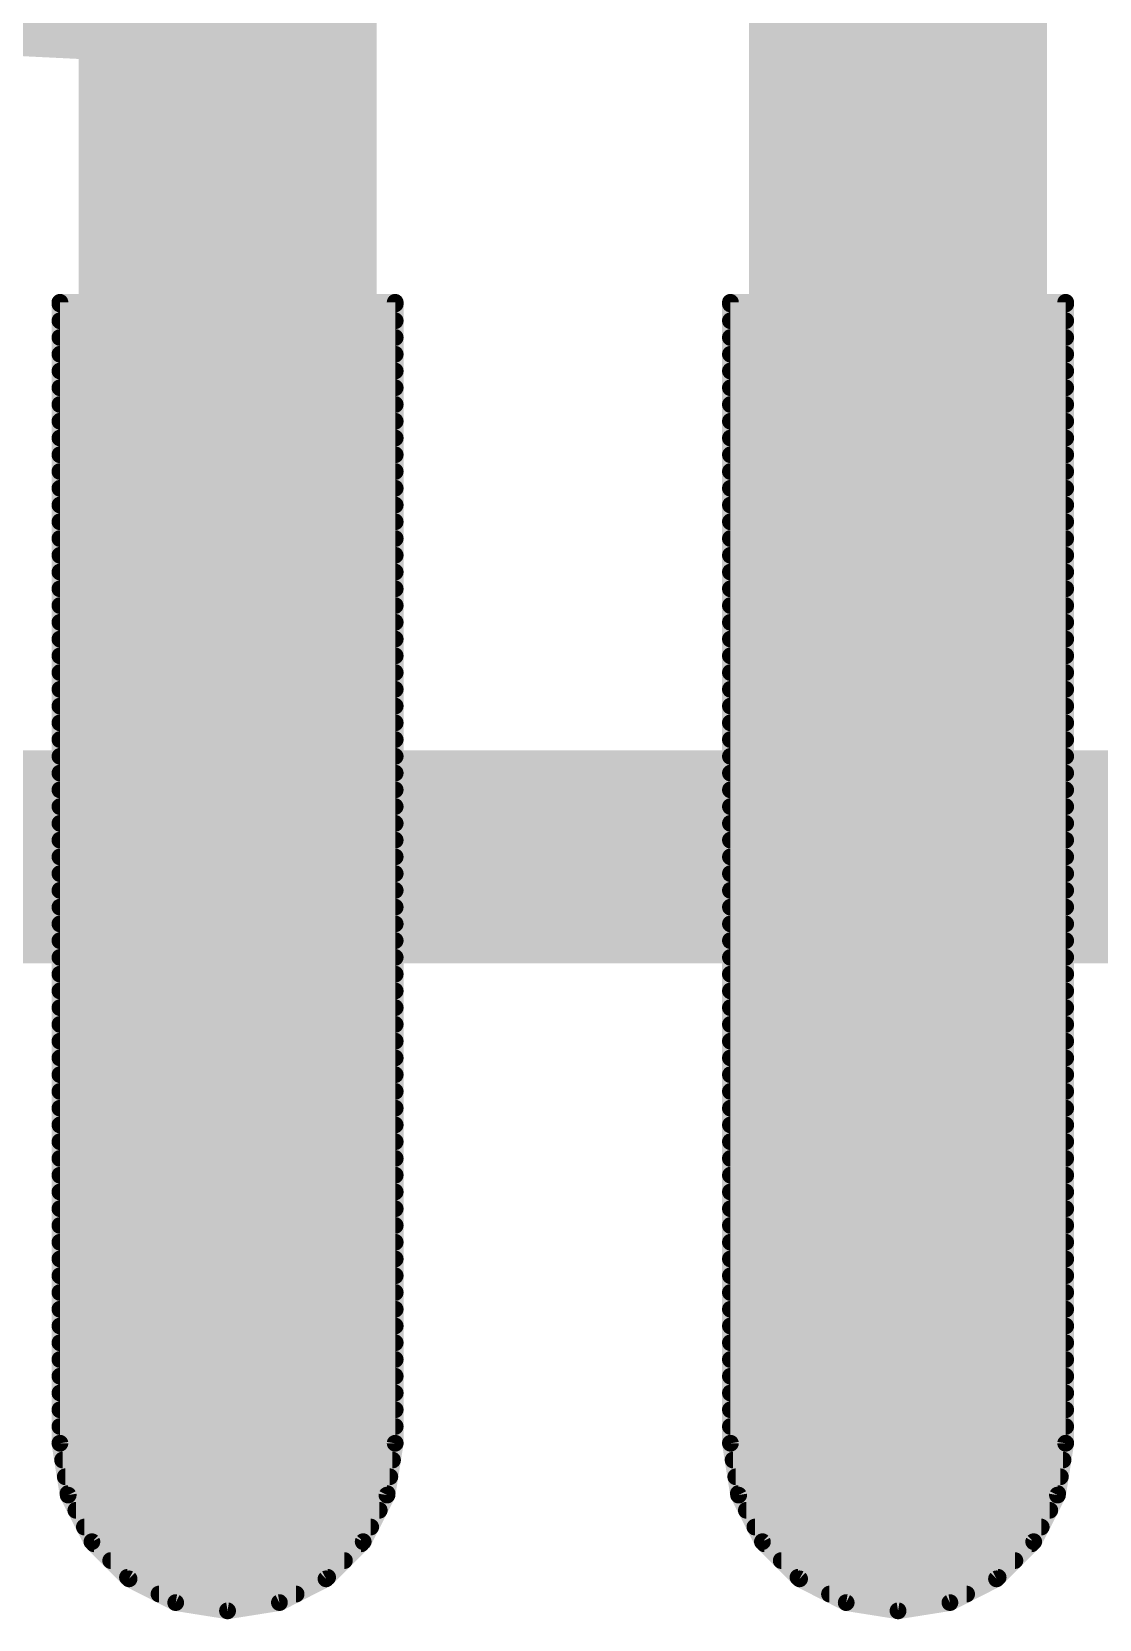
# Model space of a CAD drawing. Extents: x -5 to 103, y -6 to 58.
# Drawn here: x 17.663 to 18.3, y 25.175 to 26.122 of the extents above; entities that cross this region are included whole.
import ezdxf

# ---------------------------------------------------------------- set-up
doc = ezdxf.new("R2010")
doc.units = 0
for name, color, linetype in [('1', 12, 'CONTINUOUS'), ('21', 40, 'CONTINUOUS'), ('25', 40, 'CONTINUOUS')]:
    doc.layers.add(name, color=color, linetype=linetype)

# ---------------------------------------------------------------- blocks, each defined once
blk = doc.blocks.new('RECT')
blk.add_solid([(-0.5, -0.5), (0.5, -0.5), (-0.5, 0.5), (0.5, 0.5)])

msp = doc.modelspace()

# ---------------------------------------------------------------- linework, layer by layer
at = {"layer": '1'}
for points, const_width in [([(17.78, 25.53), (17.78, 26.6621)], 0.1778), ([(18.18, 25.53), (18.18, 26.308)], 0.1778), ([(17.88, 25.961), (17.68, 25.961)], 0.01), ([(17.68, 25.961), (17.68, 25.28)], 0.01), ([(17.68, 25.96), (17.88, 25.96)], 0.01), ([(17.88, 25.28), (17.88, 25.961)], 0.01), ([(18.28, 25.961), (18.08, 25.961)], 0.01), ([(18.08, 25.961), (18.08, 25.28)], 0.01), ([(18.08, 25.96), (18.28, 25.96)], 0.01), ([(18.28, 25.28), (18.28, 25.961)], 0.01), ([(17.68, 25.95), (17.88, 25.95)], 0.01), ([(18.08, 25.95), (18.28, 25.95)], 0.01), ([(17.68, 25.94), (17.88, 25.94)], 0.01), ([(18.08, 25.94), (18.28, 25.94)], 0.01), ([(17.68, 25.93), (17.88, 25.93)], 0.01), ([(18.08, 25.93), (18.28, 25.93)], 0.01), ([(17.68, 25.92), (17.88, 25.92)], 0.01), ([(18.08, 25.92), (18.28, 25.92)], 0.01), ([(17.68, 25.91), (17.88, 25.91)], 0.01), ([(18.08, 25.91), (18.28, 25.91)], 0.01), ([(17.68, 25.9), (17.88, 25.9)], 0.01), ([(18.08, 25.9), (18.28, 25.9)], 0.01), ([(17.68, 25.89), (17.88, 25.89)], 0.01), ([(18.08, 25.89), (18.28, 25.89)], 0.01), ([(17.68, 25.88), (17.88, 25.88)], 0.01), ([(18.08, 25.88), (18.28, 25.88)], 0.01), ([(17.68, 25.87), (17.88, 25.87)], 0.01), ([(18.08, 25.87), (18.28, 25.87)], 0.01), ([(17.68, 25.86), (17.88, 25.86)], 0.01), ([(18.08, 25.86), (18.28, 25.86)], 0.01), ([(17.68, 25.85), (17.88, 25.85)], 0.01), ([(18.08, 25.85), (18.28, 25.85)], 0.01), ([(17.68, 25.84), (17.88, 25.84)], 0.01), ([(18.08, 25.84), (18.28, 25.84)], 0.01), ([(17.68, 25.83), (17.88, 25.83)], 0.01), ([(18.08, 25.83), (18.28, 25.83)], 0.01), ([(17.68, 25.82), (17.88, 25.82)], 0.01), ([(18.08, 25.82), (18.28, 25.82)], 0.01), ([(17.68, 25.81), (17.88, 25.81)], 0.01), ([(18.08, 25.81), (18.28, 25.81)], 0.01), ([(17.68, 25.8), (17.88, 25.8)], 0.01), ([(18.08, 25.8), (18.28, 25.8)], 0.01), ([(17.68, 25.79), (17.88, 25.79)], 0.01), ([(18.08, 25.79), (18.28, 25.79)], 0.01), ([(17.68, 25.78), (17.88, 25.78)], 0.01), ([(18.08, 25.78), (18.28, 25.78)], 0.01), ([(17.68, 25.77), (17.88, 25.77)], 0.01), ([(18.08, 25.77), (18.28, 25.77)], 0.01), ([(17.68, 25.76), (17.88, 25.76)], 0.01), ([(18.08, 25.76), (18.28, 25.76)], 0.01), ([(17.68, 25.75), (17.88, 25.75)], 0.01), ([(18.08, 25.75), (18.28, 25.75)], 0.01), ([(17.68, 25.74), (17.88, 25.74)], 0.01), ([(18.08, 25.74), (18.28, 25.74)], 0.01), ([(17.68, 25.73), (17.88, 25.73)], 0.01), ([(18.08, 25.73), (18.28, 25.73)], 0.01), ([(17.68, 25.72), (17.88, 25.72)], 0.01), ([(18.08, 25.72), (18.28, 25.72)], 0.01), ([(17.68, 25.71), (17.88, 25.71)], 0.01), ([(18.08, 25.71), (18.28, 25.71)], 0.01), ([(17.68, 25.7), (17.88, 25.7)], 0.01), ([(18.08, 25.7), (18.28, 25.7)], 0.01), ([(17.68, 25.69), (17.88, 25.69)], 0.01), ([(18.08, 25.69), (18.28, 25.69)], 0.01), ([(17.68, 25.68), (17.88, 25.68)], 0.01), ([(18.08, 25.68), (18.28, 25.68)], 0.01), ([(17.68, 25.67), (17.88, 25.67)], 0.01), ([(18.08, 25.67), (18.28, 25.67)], 0.01), ([(17.68, 25.66), (17.88, 25.66)], 0.01), ([(18.08, 25.66), (18.28, 25.66)], 0.01), ([(17.68, 25.65), (17.88, 25.65)], 0.01), ([(18.08, 25.65), (18.28, 25.65)], 0.01), ([(17.68, 25.64), (17.88, 25.64)], 0.01), ([(18.08, 25.64), (18.28, 25.64)], 0.01), ([(17.68, 25.63), (17.88, 25.63)], 0.01), ([(18.08, 25.63), (18.28, 25.63)], 0.01), ([(17.68, 25.62), (17.88, 25.62)], 0.01), ([(18.08, 25.62), (18.28, 25.62)], 0.01), ([(17.68, 25.61), (17.88, 25.61)], 0.01), ([(18.08, 25.61), (18.28, 25.61)], 0.01), ([(17.68, 25.6), (17.88, 25.6)], 0.01), ([(18.08, 25.6), (18.28, 25.6)], 0.01), ([(17.68, 25.59), (17.88, 25.59)], 0.01), ([(18.08, 25.59), (18.28, 25.59)], 0.01), ([(17.68, 25.58), (17.88, 25.58)], 0.01), ([(18.08, 25.58), (18.28, 25.58)], 0.01), ([(17.68, 25.57), (17.88, 25.57)], 0.01), ([(18.08, 25.57), (18.28, 25.57)], 0.01), ([(17.68, 25.56), (17.88, 25.56)], 0.01), ([(18.08, 25.56), (18.28, 25.56)], 0.01), ([(17.68, 25.55), (17.88, 25.55)], 0.01), ([(18.08, 25.55), (18.28, 25.55)], 0.01), ([(17.68, 25.54), (17.88, 25.54)], 0.01), ([(18.08, 25.54), (18.28, 25.54)], 0.01), ([(17.68, 25.53), (17.88, 25.53)], 0.01), ([(18.08, 25.53), (18.28, 25.53)], 0.01), ([(17.68, 25.52), (17.88, 25.52)], 0.01), ([(18.08, 25.52), (18.28, 25.52)], 0.01), ([(17.68, 25.51), (17.88, 25.51)], 0.01), ([(18.08, 25.51), (18.28, 25.51)], 0.01), ([(17.68, 25.5), (17.88, 25.5)], 0.01), ([(18.08, 25.5), (18.28, 25.5)], 0.01), ([(17.68, 25.49), (17.88, 25.49)], 0.01), ([(18.08, 25.49), (18.28, 25.49)], 0.01), ([(17.68, 25.48), (17.88, 25.48)], 0.01), ([(18.08, 25.48), (18.28, 25.48)], 0.01), ([(17.68, 25.47), (17.88, 25.47)], 0.01), ([(18.08, 25.47), (18.28, 25.47)], 0.01), ([(17.68, 25.46), (17.88, 25.46)], 0.01), ([(18.08, 25.46), (18.28, 25.46)], 0.01), ([(17.68, 25.45), (17.88, 25.45)], 0.01), ([(18.08, 25.45), (18.28, 25.45)], 0.01), ([(17.68, 25.44), (17.88, 25.44)], 0.01), ([(18.08, 25.44), (18.28, 25.44)], 0.01), ([(17.68, 25.43), (17.88, 25.43)], 0.01), ([(18.08, 25.43), (18.28, 25.43)], 0.01), ([(17.68, 25.42), (17.88, 25.42)], 0.01), ([(18.08, 25.42), (18.28, 25.42)], 0.01), ([(17.68, 25.41), (17.88, 25.41)], 0.01), ([(18.08, 25.41), (18.28, 25.41)], 0.01), ([(17.68, 25.4), (17.88, 25.4)], 0.01), ([(18.08, 25.4), (18.28, 25.4)], 0.01), ([(17.68, 25.39), (17.88, 25.39)], 0.01), ([(18.08, 25.39), (18.28, 25.39)], 0.01), ([(17.68, 25.38), (17.88, 25.38)], 0.01), ([(18.08, 25.38), (18.28, 25.38)], 0.01), ([(17.68, 25.37), (17.88, 25.37)], 0.01), ([(18.08, 25.37), (18.28, 25.37)], 0.01), ([(17.68, 25.36), (17.88, 25.36)], 0.01), ([(18.08, 25.36), (18.28, 25.36)], 0.01), ([(17.68, 25.35), (17.88, 25.35)], 0.01), ([(18.08, 25.35), (18.28, 25.35)], 0.01), ([(17.68, 25.34), (17.88, 25.34)], 0.01), ([(18.08, 25.34), (18.28, 25.34)], 0.01), ([(17.68, 25.33), (17.88, 25.33)], 0.01), ([(18.08, 25.33), (18.28, 25.33)], 0.01), ([(17.68, 25.32), (17.88, 25.32)], 0.01), ([(18.08, 25.32), (18.28, 25.32)], 0.01), ([(17.68, 25.31), (17.88, 25.31)], 0.01), ([(18.08, 25.31), (18.28, 25.31)], 0.01), ([(17.68, 25.3), (17.88, 25.3)], 0.01), ([(18.08, 25.3), (18.28, 25.3)], 0.01), ([(17.68, 25.29), (17.88, 25.29)], 0.01), ([(18.08, 25.29), (18.28, 25.29)], 0.01), ([(17.68, 25.28), (17.6849, 25.2491)], 0.01), ([(17.68, 25.28), (17.88, 25.28)], 0.01), ([(17.8751, 25.2491), (17.88, 25.28)], 0.01), ([(18.08, 25.28), (18.0849, 25.2491)], 0.01), ([(18.08, 25.28), (18.28, 25.28)], 0.01), ([(18.2751, 25.2491), (18.28, 25.28)], 0.01), ([(17.6816, 25.27), (17.8784, 25.27)], 0.01), ([(18.0816, 25.27), (18.2784, 25.27)], 0.01), ([(17.6832, 25.26), (17.8768, 25.26)], 0.01), ([(18.0832, 25.26), (18.2768, 25.26)], 0.01), ([(17.6848, 25.25), (17.8752, 25.25)], 0.01), ([(17.6849, 25.2491), (17.6991, 25.2212)], 0.01), ([(17.8609, 25.2212), (17.8751, 25.2491)], 0.01), ([(18.0847, 25.25), (18.2752, 25.25)], 0.01), ([(18.0849, 25.2491), (18.0991, 25.2212)], 0.01), ([(18.2609, 25.2212), (18.2751, 25.2491)], 0.01), ([(17.6895, 25.24), (17.8705, 25.24)], 0.01), ([(18.0895, 25.24), (18.2705, 25.24)], 0.01), ([(17.6946, 25.23), (17.8654, 25.23)], 0.01), ([(18.0946, 25.23), (18.2654, 25.23)], 0.01), ([(17.6991, 25.2212), (17.7212, 25.1991)], 0.01), ([(17.7003, 25.22), (17.8597, 25.22)], 0.01), ([(17.8388, 25.1991), (17.8609, 25.2212)], 0.01), ([(18.0991, 25.2212), (18.1212, 25.1991)], 0.01), ([(18.1003, 25.22), (18.2597, 25.22)], 0.01), ([(18.2388, 25.1991), (18.2609, 25.2212)], 0.01), ([(17.7103, 25.21), (17.8497, 25.21)], 0.01), ([(18.1103, 25.21), (18.2497, 25.21)], 0.01), ([(17.7203, 25.2), (17.8397, 25.2)], 0.01), ([(17.7212, 25.1991), (17.7491, 25.1849)], 0.01), ([(17.8109, 25.1849), (17.8388, 25.1991)], 0.01), ([(18.1203, 25.2), (18.2397, 25.2)], 0.01), ([(18.1212, 25.1991), (18.1491, 25.1849)], 0.01), ([(18.2109, 25.1849), (18.2388, 25.1991)], 0.01), ([(17.7391, 25.19), (17.8209, 25.19)], 0.01), ([(18.1391, 25.19), (18.2209, 25.19)], 0.01), ([(17.7491, 25.1849), (17.78, 25.18)], 0.01), ([(17.78, 25.18), (17.8109, 25.1849)], 0.01), ([(18.1491, 25.1849), (18.18, 25.18)], 0.01), ([(18.18, 25.18), (18.2109, 25.1849)], 0.01)]:
    msp.add_lwpolyline(points, dxfattribs=dict(at, const_width=const_width))
for points, const_width in [([(17.68, 25.9635, 1), (17.68, 25.9585)], 0.005), ([(17.6825, 25.961, 1), (17.6775, 25.961)], 0.005), ([(17.68, 25.9625, 1), (17.68, 25.9575)], 0.005), ([(17.8825, 25.961, 1), (17.8775, 25.961)], 0.005), ([(17.88, 25.9585, 1), (17.88, 25.9635)], 0.005), ([(17.88, 25.9575, 1), (17.88, 25.9625)], 0.005), ([(18.08, 25.9635, 1), (18.08, 25.9585)], 0.005), ([(18.0825, 25.961, 1), (18.0775, 25.961)], 0.005), ([(18.08, 25.9625, 1), (18.08, 25.9575)], 0.005), ([(18.2825, 25.961, 1), (18.2775, 25.961)], 0.005), ([(18.28, 25.9585, 1), (18.28, 25.9635)], 0.005), ([(18.28, 25.9575, 1), (18.28, 25.9625)], 0.005), ([(17.68, 25.9525, 1), (17.68, 25.9475)], 0.005), ([(17.88, 25.9475, 1), (17.88, 25.9525)], 0.005), ([(18.08, 25.9525, 1), (18.08, 25.9475)], 0.005), ([(18.28, 25.9475, 1), (18.28, 25.9525)], 0.005), ([(17.68, 25.9425, 1), (17.68, 25.9375)], 0.005), ([(17.88, 25.9375, 1), (17.88, 25.9425)], 0.005), ([(18.08, 25.9425, 1), (18.08, 25.9375)], 0.005), ([(18.28, 25.9375, 1), (18.28, 25.9425)], 0.005), ([(17.68, 25.9325, 1), (17.68, 25.9275)], 0.005), ([(17.88, 25.9275, 1), (17.88, 25.9325)], 0.005), ([(18.08, 25.9325, 1), (18.08, 25.9275)], 0.005), ([(18.28, 25.9275, 1), (18.28, 25.9325)], 0.005), ([(17.68, 25.9225, 1), (17.68, 25.9175)], 0.005), ([(17.88, 25.9175, 1), (17.88, 25.9225)], 0.005), ([(18.08, 25.9225, 1), (18.08, 25.9175)], 0.005), ([(18.28, 25.9175, 1), (18.28, 25.9225)], 0.005), ([(17.68, 25.9125, 1), (17.68, 25.9075)], 0.005), ([(17.88, 25.9075, 1), (17.88, 25.9125)], 0.005), ([(18.08, 25.9125, 1), (18.08, 25.9075)], 0.005), ([(18.28, 25.9075, 1), (18.28, 25.9125)], 0.005), ([(17.68, 25.9025, 1), (17.68, 25.8975)], 0.005), ([(17.88, 25.8975, 1), (17.88, 25.9025)], 0.005), ([(18.08, 25.9025, 1), (18.08, 25.8975)], 0.005), ([(18.28, 25.8975, 1), (18.28, 25.9025)], 0.005), ([(17.68, 25.8925, 1), (17.68, 25.8875)], 0.005), ([(17.88, 25.8875, 1), (17.88, 25.8925)], 0.005), ([(18.08, 25.8925, 1), (18.08, 25.8875)], 0.005), ([(18.28, 25.8875, 1), (18.28, 25.8925)], 0.005), ([(17.68, 25.8825, 1), (17.68, 25.8775)], 0.005), ([(17.88, 25.8775, 1), (17.88, 25.8825)], 0.005), ([(18.08, 25.8825, 1), (18.08, 25.8775)], 0.005), ([(18.28, 25.8775, 1), (18.28, 25.8825)], 0.005), ([(17.68, 25.8725, 1), (17.68, 25.8675)], 0.005), ([(17.88, 25.8675, 1), (17.88, 25.8725)], 0.005), ([(18.08, 25.8725, 1), (18.08, 25.8675)], 0.005), ([(18.28, 25.8675, 1), (18.28, 25.8725)], 0.005), ([(17.68, 25.8625, 1), (17.68, 25.8575)], 0.005), ([(17.88, 25.8575, 1), (17.88, 25.8625)], 0.005), ([(18.08, 25.8625, 1), (18.08, 25.8575)], 0.005), ([(18.28, 25.8575, 1), (18.28, 25.8625)], 0.005), ([(17.68, 25.8525, 1), (17.68, 25.8475)], 0.005), ([(17.88, 25.8475, 1), (17.88, 25.8525)], 0.005), ([(18.08, 25.8525, 1), (18.08, 25.8475)], 0.005), ([(18.28, 25.8475, 1), (18.28, 25.8525)], 0.005), ([(17.68, 25.8425, 1), (17.68, 25.8375)], 0.005), ([(17.88, 25.8375, 1), (17.88, 25.8425)], 0.005), ([(18.08, 25.8425, 1), (18.08, 25.8375)], 0.005), ([(18.28, 25.8375, 1), (18.28, 25.8425)], 0.005), ([(17.68, 25.8325, 1), (17.68, 25.8275)], 0.005), ([(17.88, 25.8275, 1), (17.88, 25.8325)], 0.005), ([(18.08, 25.8325, 1), (18.08, 25.8275)], 0.005), ([(18.28, 25.8275, 1), (18.28, 25.8325)], 0.005), ([(17.68, 25.8225, 1), (17.68, 25.8175)], 0.005), ([(17.88, 25.8175, 1), (17.88, 25.8225)], 0.005), ([(18.08, 25.8225, 1), (18.08, 25.8175)], 0.005), ([(18.28, 25.8175, 1), (18.28, 25.8225)], 0.005), ([(17.68, 25.8125, 1), (17.68, 25.8075)], 0.005), ([(17.88, 25.8075, 1), (17.88, 25.8125)], 0.005), ([(18.08, 25.8125, 1), (18.08, 25.8075)], 0.005), ([(18.28, 25.8075, 1), (18.28, 25.8125)], 0.005), ([(17.68, 25.8025, 1), (17.68, 25.7975)], 0.005), ([(17.88, 25.7975, 1), (17.88, 25.8025)], 0.005), ([(18.08, 25.8025, 1), (18.08, 25.7975)], 0.005), ([(18.28, 25.7975, 1), (18.28, 25.8025)], 0.005), ([(17.68, 25.7925, 1), (17.68, 25.7875)], 0.005), ([(17.88, 25.7875, 1), (17.88, 25.7925)], 0.005), ([(18.08, 25.7925, 1), (18.08, 25.7875)], 0.005), ([(18.28, 25.7875, 1), (18.28, 25.7925)], 0.005), ([(17.68, 25.7825, 1), (17.68, 25.7775)], 0.005), ([(17.88, 25.7775, 1), (17.88, 25.7825)], 0.005), ([(18.08, 25.7825, 1), (18.08, 25.7775)], 0.005), ([(18.28, 25.7775, 1), (18.28, 25.7825)], 0.005), ([(17.68, 25.7725, 1), (17.68, 25.7675)], 0.005), ([(17.88, 25.7675, 1), (17.88, 25.7725)], 0.005), ([(18.08, 25.7725, 1), (18.08, 25.7675)], 0.005), ([(18.28, 25.7675, 1), (18.28, 25.7725)], 0.005), ([(17.68, 25.7625, 1), (17.68, 25.7575)], 0.005), ([(17.88, 25.7575, 1), (17.88, 25.7625)], 0.005), ([(18.08, 25.7625, 1), (18.08, 25.7575)], 0.005), ([(18.28, 25.7575, 1), (18.28, 25.7625)], 0.005), ([(17.68, 25.7525, 1), (17.68, 25.7475)], 0.005), ([(17.88, 25.7475, 1), (17.88, 25.7525)], 0.005), ([(18.08, 25.7525, 1), (18.08, 25.7475)], 0.005), ([(18.28, 25.7475, 1), (18.28, 25.7525)], 0.005), ([(17.68, 25.7425, 1), (17.68, 25.7375)], 0.005), ([(17.88, 25.7375, 1), (17.88, 25.7425)], 0.005), ([(18.08, 25.7425, 1), (18.08, 25.7375)], 0.005), ([(18.28, 25.7375, 1), (18.28, 25.7425)], 0.005), ([(17.68, 25.7325, 1), (17.68, 25.7275)], 0.005), ([(17.88, 25.7275, 1), (17.88, 25.7325)], 0.005), ([(18.08, 25.7325, 1), (18.08, 25.7275)], 0.005), ([(18.28, 25.7275, 1), (18.28, 25.7325)], 0.005), ([(17.68, 25.7225, 1), (17.68, 25.7175)], 0.005), ([(17.88, 25.7175, 1), (17.88, 25.7225)], 0.005), ([(18.08, 25.7225, 1), (18.08, 25.7175)], 0.005), ([(18.28, 25.7175, 1), (18.28, 25.7225)], 0.005), ([(17.68, 25.7125, 1), (17.68, 25.7075)], 0.005), ([(17.88, 25.7075, 1), (17.88, 25.7125)], 0.005), ([(18.08, 25.7125, 1), (18.08, 25.7075)], 0.005), ([(18.28, 25.7075, 1), (18.28, 25.7125)], 0.005), ([(17.68, 25.7025, 1), (17.68, 25.6975)], 0.005), ([(17.88, 25.6975, 1), (17.88, 25.7025)], 0.005), ([(18.08, 25.7025, 1), (18.08, 25.6975)], 0.005), ([(18.28, 25.6975, 1), (18.28, 25.7025)], 0.005), ([(17.68, 25.6925, 1), (17.68, 25.6875)], 0.005), ([(17.88, 25.6875, 1), (17.88, 25.6925)], 0.005), ([(18.08, 25.6925, 1), (18.08, 25.6875)], 0.005), ([(18.28, 25.6875, 1), (18.28, 25.6925)], 0.005), ([(17.68, 25.6825, 1), (17.68, 25.6775)], 0.005), ([(17.88, 25.6775, 1), (17.88, 25.6825)], 0.005), ([(18.08, 25.6825, 1), (18.08, 25.6775)], 0.005), ([(18.28, 25.6775, 1), (18.28, 25.6825)], 0.005), ([(17.68, 25.6725, 1), (17.68, 25.6675)], 0.005), ([(17.88, 25.6675, 1), (17.88, 25.6725)], 0.005), ([(18.08, 25.6725, 1), (18.08, 25.6675)], 0.005), ([(18.28, 25.6675, 1), (18.28, 25.6725)], 0.005), ([(17.68, 25.6625, 1), (17.68, 25.6575)], 0.005), ([(17.88, 25.6575, 1), (17.88, 25.6625)], 0.005), ([(18.08, 25.6625, 1), (18.08, 25.6575)], 0.005), ([(18.28, 25.6575, 1), (18.28, 25.6625)], 0.005), ([(17.68, 25.6525, 1), (17.68, 25.6475)], 0.005), ([(17.88, 25.6475, 1), (17.88, 25.6525)], 0.005), ([(18.08, 25.6525, 1), (18.08, 25.6475)], 0.005), ([(18.28, 25.6475, 1), (18.28, 25.6525)], 0.005), ([(17.68, 25.6425, 1), (17.68, 25.6375)], 0.005), ([(17.88, 25.6375, 1), (17.88, 25.6425)], 0.005), ([(18.08, 25.6425, 1), (18.08, 25.6375)], 0.005), ([(18.28, 25.6375, 1), (18.28, 25.6425)], 0.005), ([(17.68, 25.6325, 1), (17.68, 25.6275)], 0.005), ([(17.88, 25.6275, 1), (17.88, 25.6325)], 0.005), ([(18.08, 25.6325, 1), (18.08, 25.6275)], 0.005), ([(18.28, 25.6275, 1), (18.28, 25.6325)], 0.005), ([(17.68, 25.6225, 1), (17.68, 25.6175)], 0.005), ([(17.88, 25.6175, 1), (17.88, 25.6225)], 0.005), ([(18.08, 25.6225, 1), (18.08, 25.6175)], 0.005), ([(18.28, 25.6175, 1), (18.28, 25.6225)], 0.005), ([(17.68, 25.6125, 1), (17.68, 25.6075)], 0.005), ([(17.88, 25.6075, 1), (17.88, 25.6125)], 0.005), ([(18.08, 25.6125, 1), (18.08, 25.6075)], 0.005), ([(18.28, 25.6075, 1), (18.28, 25.6125)], 0.005), ([(17.68, 25.6025, 1), (17.68, 25.5975)], 0.005), ([(17.88, 25.5975, 1), (17.88, 25.6025)], 0.005), ([(18.08, 25.6025, 1), (18.08, 25.5975)], 0.005), ([(18.28, 25.5975, 1), (18.28, 25.6025)], 0.005), ([(17.68, 25.5925, 1), (17.68, 25.5875)], 0.005), ([(17.88, 25.5875, 1), (17.88, 25.5925)], 0.005), ([(18.08, 25.5925, 1), (18.08, 25.5875)], 0.005), ([(18.28, 25.5875, 1), (18.28, 25.5925)], 0.005), ([(17.68, 25.5825, 1), (17.68, 25.5775)], 0.005), ([(17.88, 25.5775, 1), (17.88, 25.5825)], 0.005), ([(18.08, 25.5825, 1), (18.08, 25.5775)], 0.005), ([(18.28, 25.5775, 1), (18.28, 25.5825)], 0.005), ([(17.68, 25.5725, 1), (17.68, 25.5675)], 0.005), ([(17.7355, 25.53, 1), (17.8245, 25.53)], 0.0889), ([(17.88, 25.5675, 1), (17.88, 25.5725)], 0.005), ([(18.08, 25.5725, 1), (18.08, 25.5675)], 0.005), ([(18.1355, 25.53, 1), (18.2245, 25.53)], 0.0889), ([(18.28, 25.5675, 1), (18.28, 25.5725)], 0.005), ([(17.68, 25.5625, 1), (17.68, 25.5575)], 0.005), ([(17.88, 25.5575, 1), (17.88, 25.5625)], 0.005), ([(18.08, 25.5625, 1), (18.08, 25.5575)], 0.005), ([(18.28, 25.5575, 1), (18.28, 25.5625)], 0.005), ([(17.68, 25.5525, 1), (17.68, 25.5475)], 0.005), ([(17.88, 25.5475, 1), (17.88, 25.5525)], 0.005), ([(18.08, 25.5525, 1), (18.08, 25.5475)], 0.005), ([(18.28, 25.5475, 1), (18.28, 25.5525)], 0.005), ([(17.68, 25.5425, 1), (17.68, 25.5375)], 0.005), ([(17.88, 25.5375, 1), (17.88, 25.5425)], 0.005), ([(18.08, 25.5425, 1), (18.08, 25.5375)], 0.005), ([(18.28, 25.5375, 1), (18.28, 25.5425)], 0.005), ([(17.68, 25.5325, 1), (17.68, 25.5275)], 0.005), ([(17.88, 25.5275, 1), (17.88, 25.5325)], 0.005), ([(18.08, 25.5325, 1), (18.08, 25.5275)], 0.005), ([(18.28, 25.5275, 1), (18.28, 25.5325)], 0.005), ([(17.68, 25.5225, 1), (17.68, 25.5175)], 0.005), ([(17.88, 25.5175, 1), (17.88, 25.5225)], 0.005), ([(18.08, 25.5225, 1), (18.08, 25.5175)], 0.005), ([(18.28, 25.5175, 1), (18.28, 25.5225)], 0.005), ([(17.68, 25.5125, 1), (17.68, 25.5075)], 0.005), ([(17.88, 25.5075, 1), (17.88, 25.5125)], 0.005), ([(18.08, 25.5125, 1), (18.08, 25.5075)], 0.005), ([(18.28, 25.5075, 1), (18.28, 25.5125)], 0.005), ([(17.68, 25.5025, 1), (17.68, 25.4975)], 0.005), ([(17.88, 25.4975, 1), (17.88, 25.5025)], 0.005), ([(18.08, 25.5025, 1), (18.08, 25.4975)], 0.005), ([(18.28, 25.4975, 1), (18.28, 25.5025)], 0.005), ([(17.68, 25.4925, 1), (17.68, 25.4875)], 0.005), ([(17.88, 25.4875, 1), (17.88, 25.4925)], 0.005), ([(18.08, 25.4925, 1), (18.08, 25.4875)], 0.005), ([(18.28, 25.4875, 1), (18.28, 25.4925)], 0.005), ([(17.68, 25.4825, 1), (17.68, 25.4775)], 0.005), ([(17.88, 25.4775, 1), (17.88, 25.4825)], 0.005), ([(18.08, 25.4825, 1), (18.08, 25.4775)], 0.005), ([(18.28, 25.4775, 1), (18.28, 25.4825)], 0.005), ([(17.68, 25.4725, 1), (17.68, 25.4675)], 0.005), ([(17.88, 25.4675, 1), (17.88, 25.4725)], 0.005), ([(18.08, 25.4725, 1), (18.08, 25.4675)], 0.005), ([(18.28, 25.4675, 1), (18.28, 25.4725)], 0.005), ([(17.68, 25.4625, 1), (17.68, 25.4575)], 0.005), ([(17.88, 25.4575, 1), (17.88, 25.4625)], 0.005), ([(18.08, 25.4625, 1), (18.08, 25.4575)], 0.005), ([(18.28, 25.4575, 1), (18.28, 25.4625)], 0.005), ([(17.68, 25.4525, 1), (17.68, 25.4475)], 0.005), ([(17.88, 25.4475, 1), (17.88, 25.4525)], 0.005), ([(18.08, 25.4525, 1), (18.08, 25.4475)], 0.005), ([(18.28, 25.4475, 1), (18.28, 25.4525)], 0.005), ([(17.68, 25.4425, 1), (17.68, 25.4375)], 0.005), ([(17.88, 25.4375, 1), (17.88, 25.4425)], 0.005), ([(18.08, 25.4425, 1), (18.08, 25.4375)], 0.005), ([(18.28, 25.4375, 1), (18.28, 25.4425)], 0.005), ([(17.68, 25.4325, 1), (17.68, 25.4275)], 0.005), ([(17.88, 25.4275, 1), (17.88, 25.4325)], 0.005), ([(18.08, 25.4325, 1), (18.08, 25.4275)], 0.005), ([(18.28, 25.4275, 1), (18.28, 25.4325)], 0.005), ([(17.68, 25.4225, 1), (17.68, 25.4175)], 0.005), ([(17.88, 25.4175, 1), (17.88, 25.4225)], 0.005), ([(18.08, 25.4225, 1), (18.08, 25.4175)], 0.005), ([(18.28, 25.4175, 1), (18.28, 25.4225)], 0.005), ([(17.68, 25.4125, 1), (17.68, 25.4075)], 0.005), ([(17.88, 25.4075, 1), (17.88, 25.4125)], 0.005), ([(18.08, 25.4125, 1), (18.08, 25.4075)], 0.005), ([(18.28, 25.4075, 1), (18.28, 25.4125)], 0.005), ([(17.68, 25.4025, 1), (17.68, 25.3975)], 0.005), ([(17.88, 25.3975, 1), (17.88, 25.4025)], 0.005), ([(18.08, 25.4025, 1), (18.08, 25.3975)], 0.005), ([(18.28, 25.3975, 1), (18.28, 25.4025)], 0.005), ([(17.68, 25.3925, 1), (17.68, 25.3875)], 0.005), ([(17.88, 25.3875, 1), (17.88, 25.3925)], 0.005), ([(18.08, 25.3925, 1), (18.08, 25.3875)], 0.005), ([(18.28, 25.3875, 1), (18.28, 25.3925)], 0.005), ([(17.68, 25.3825, 1), (17.68, 25.3775)], 0.005), ([(17.88, 25.3775, 1), (17.88, 25.3825)], 0.005), ([(18.08, 25.3825, 1), (18.08, 25.3775)], 0.005), ([(18.28, 25.3775, 1), (18.28, 25.3825)], 0.005), ([(17.68, 25.3725, 1), (17.68, 25.3675)], 0.005), ([(17.88, 25.3675, 1), (17.88, 25.3725)], 0.005), ([(18.08, 25.3725, 1), (18.08, 25.3675)], 0.005), ([(18.28, 25.3675, 1), (18.28, 25.3725)], 0.005), ([(17.68, 25.3625, 1), (17.68, 25.3575)], 0.005), ([(17.88, 25.3575, 1), (17.88, 25.3625)], 0.005), ([(18.08, 25.3625, 1), (18.08, 25.3575)], 0.005), ([(18.28, 25.3575, 1), (18.28, 25.3625)], 0.005), ([(17.68, 25.3525, 1), (17.68, 25.3475)], 0.005), ([(17.88, 25.3475, 1), (17.88, 25.3525)], 0.005), ([(18.08, 25.3525, 1), (18.08, 25.3475)], 0.005), ([(18.28, 25.3475, 1), (18.28, 25.3525)], 0.005), ([(17.68, 25.3425, 1), (17.68, 25.3375)], 0.005), ([(17.88, 25.3375, 1), (17.88, 25.3425)], 0.005), ([(18.08, 25.3425, 1), (18.08, 25.3375)], 0.005), ([(18.28, 25.3375, 1), (18.28, 25.3425)], 0.005), ([(17.68, 25.3325, 1), (17.68, 25.3275)], 0.005), ([(17.88, 25.3275, 1), (17.88, 25.3325)], 0.005), ([(18.08, 25.3325, 1), (18.08, 25.3275)], 0.005), ([(18.28, 25.3275, 1), (18.28, 25.3325)], 0.005), ([(17.68, 25.3225, 1), (17.68, 25.3175)], 0.005), ([(17.88, 25.3175, 1), (17.88, 25.3225)], 0.005), ([(18.08, 25.3225, 1), (18.08, 25.3175)], 0.005), ([(18.28, 25.3175, 1), (18.28, 25.3225)], 0.005), ([(17.68, 25.3125, 1), (17.68, 25.3075)], 0.005), ([(17.88, 25.3075, 1), (17.88, 25.3125)], 0.005), ([(18.08, 25.3125, 1), (18.08, 25.3075)], 0.005), ([(18.28, 25.3075, 1), (18.28, 25.3125)], 0.005), ([(17.68, 25.3025, 1), (17.68, 25.2975)], 0.005), ([(17.88, 25.2975, 1), (17.88, 25.3025)], 0.005), ([(18.08, 25.3025, 1), (18.08, 25.2975)], 0.005), ([(18.28, 25.2975, 1), (18.28, 25.3025)], 0.005), ([(17.68, 25.2925, 1), (17.68, 25.2875)], 0.005), ([(17.88, 25.2875, 1), (17.88, 25.2925)], 0.005), ([(18.08, 25.2925, 1), (18.08, 25.2875)], 0.005), ([(18.28, 25.2875, 1), (18.28, 25.2925)], 0.005), ([(17.6825, 25.2804, 1), (17.6775, 25.2796)], 0.005), ([(17.68, 25.2825, 1), (17.68, 25.2775)], 0.005), ([(17.6775, 25.28, 1), (17.6825, 25.28)], 0.005), ([(17.8825, 25.2796, 1), (17.8775, 25.2804)], 0.005), ([(17.8775, 25.28, 1), (17.8825, 25.28)], 0.005), ([(17.88, 25.2775, 1), (17.88, 25.2825)], 0.005), ([(18.0825, 25.2804, 1), (18.0775, 25.2796)], 0.005), ([(18.08, 25.2825, 1), (18.08, 25.2775)], 0.005), ([(18.0775, 25.28, 1), (18.0825, 25.28)], 0.005), ([(18.2825, 25.2796, 1), (18.2775, 25.2804)], 0.005), ([(18.2775, 25.28, 1), (18.2825, 25.28)], 0.005), ([(18.28, 25.2775, 1), (18.28, 25.2825)], 0.005), ([(17.6816, 25.2725, 1), (17.6816, 25.2675)], 0.005), ([(17.8784, 25.2675, 1), (17.8784, 25.2725)], 0.005), ([(18.0816, 25.2725, 1), (18.0816, 25.2675)], 0.005), ([(18.2784, 25.2675, 1), (18.2784, 25.2725)], 0.005), ([(17.6832, 25.2625, 1), (17.6832, 25.2575)], 0.005), ([(17.8768, 25.2575, 1), (17.8768, 25.2625)], 0.005), ([(18.0832, 25.2625, 1), (18.0832, 25.2575)], 0.005), ([(18.2768, 25.2575, 1), (18.2768, 25.2625)], 0.005), ([(17.6848, 25.2525, 1), (17.6848, 25.2475)], 0.005), ([(17.6824, 25.2487, 1), (17.6874, 25.2495)], 0.005), ([(17.6871, 25.2502, 1), (17.6827, 25.248)], 0.005), ([(17.8726, 25.2495, 1), (17.8776, 25.2487)], 0.005), ([(17.8773, 25.248, 1), (17.8729, 25.2502)], 0.005), ([(17.8752, 25.2475, 1), (17.8752, 25.2525)], 0.005), ([(18.0847, 25.2525, 1), (18.0847, 25.2475)], 0.005), ([(18.0824, 25.2487, 1), (18.0874, 25.2495)], 0.005), ([(18.0871, 25.2502, 1), (18.0827, 25.248)], 0.005), ([(18.2726, 25.2495, 1), (18.2776, 25.2487)], 0.005), ([(18.2773, 25.248, 1), (18.2729, 25.2502)], 0.005), ([(18.2752, 25.2475, 1), (18.2752, 25.2525)], 0.005), ([(17.6895, 25.2425, 1), (17.6895, 25.2375)], 0.005), ([(17.8705, 25.2375, 1), (17.8705, 25.2425)], 0.005), ([(18.0895, 25.2425, 1), (18.0895, 25.2375)], 0.005), ([(18.2705, 25.2375, 1), (18.2705, 25.2425)], 0.005), ([(17.6946, 25.2325, 1), (17.6946, 25.2275)], 0.005), ([(17.8654, 25.2275, 1), (17.8654, 25.2325)], 0.005), ([(18.0946, 25.2325, 1), (18.0946, 25.2275)], 0.005), ([(18.2654, 25.2275, 1), (18.2654, 25.2325)], 0.005), ([(17.7009, 25.223, 1), (17.6973, 25.2195)], 0.005), ([(17.6969, 25.2201, 1), (17.7013, 25.2224)], 0.005), ([(17.7003, 25.2225, 1), (17.7003, 25.2175)], 0.005), ([(17.8587, 25.2224, 1), (17.8631, 25.2201)], 0.005), ([(17.8627, 25.2195, 1), (17.8591, 25.223)], 0.005), ([(17.8597, 25.2175, 1), (17.8597, 25.2225)], 0.005), ([(18.1009, 25.223, 1), (18.0973, 25.2195)], 0.005), ([(18.0969, 25.2201, 1), (18.1013, 25.2224)], 0.005), ([(18.1003, 25.2225, 1), (18.1003, 25.2175)], 0.005), ([(18.2587, 25.2224, 1), (18.2631, 25.2201)], 0.005), ([(18.2627, 25.2195, 1), (18.2591, 25.223)], 0.005), ([(18.2597, 25.2175, 1), (18.2597, 25.2225)], 0.005), ([(17.7103, 25.2125, 1), (17.7103, 25.2075)], 0.005), ([(17.8497, 25.2075, 1), (17.8497, 25.2125)], 0.005), ([(18.1103, 25.2125, 1), (18.1103, 25.2075)], 0.005), ([(18.2497, 25.2075, 1), (18.2497, 25.2125)], 0.005), ([(17.7203, 25.2025, 1), (17.7203, 25.1975)], 0.005), ([(17.7224, 25.2013, 1), (17.7201, 25.1969)], 0.005), ([(17.8399, 25.1969, 1), (17.8376, 25.2013)], 0.005), ([(17.8397, 25.1975, 1), (17.8397, 25.2025)], 0.005), ([(18.1203, 25.2025, 1), (18.1203, 25.1975)], 0.005), ([(18.1224, 25.2013, 1), (18.1201, 25.1969)], 0.005), ([(18.2399, 25.1969, 1), (18.2376, 25.2013)], 0.005), ([(18.2397, 25.1975, 1), (18.2397, 25.2025)], 0.005), ([(17.7195, 25.1973, 1), (17.723, 25.2009)], 0.005), ([(17.7391, 25.1925, 1), (17.7391, 25.1875)], 0.005), ([(17.8209, 25.1875, 1), (17.8209, 25.1925)], 0.005), ([(17.837, 25.2009, 1), (17.8405, 25.1973)], 0.005), ([(18.1195, 25.1973, 1), (18.123, 25.2009)], 0.005), ([(18.1391, 25.1925, 1), (18.1391, 25.1875)], 0.005), ([(18.2209, 25.1875, 1), (18.2209, 25.1925)], 0.005), ([(18.237, 25.2009, 1), (18.2405, 25.1973)], 0.005), ([(17.7495, 25.1874, 1), (17.7487, 25.1824)], 0.005), ([(17.748, 25.1827, 1), (17.7502, 25.1871)], 0.005), ([(17.7796, 25.1825, 1), (17.7804, 25.1775)], 0.005), ([(17.7796, 25.1775, 1), (17.7804, 25.1825)], 0.005), ([(17.8098, 25.1871, 1), (17.812, 25.1827)], 0.005), ([(17.8113, 25.1824, 1), (17.8105, 25.1874)], 0.005), ([(18.1495, 25.1874, 1), (18.1487, 25.1824)], 0.005), ([(18.148, 25.1827, 1), (18.1502, 25.1871)], 0.005), ([(18.1796, 25.1825, 1), (18.1804, 25.1775)], 0.005), ([(18.1796, 25.1775, 1), (18.1804, 25.1825)], 0.005), ([(18.2098, 25.1871, 1), (18.212, 25.1827)], 0.005), ([(18.2113, 25.1824, 1), (18.2105, 25.1874)], 0.005)]:
    msp.add_lwpolyline(points, format="xyb", dxfattribs=dict(at, const_width=const_width))
at = {"layer": '21', "const_width": 0.127}
msp.add_lwpolyline([(19.28, 25.63), (16.28, 25.63)], dxfattribs=at)
at = {"layer": '25', "const_width": 0.1016}
msp.add_lwpolyline([(17.3708, 26.4814, 1), (18.0199, 26.4814)], format="xyb", dxfattribs=at)

# ---------------------------------------------------------------- block references
at = {"layer": '1', "xscale": 0.1, "yscale": 0.1, "rotation": 180}
for p in [(17.78, 25.53), (18.18, 25.53)]:
    msp.add_blockref('RECT', p, dxfattribs=at)

doc.saveas('drawing.dxf')
